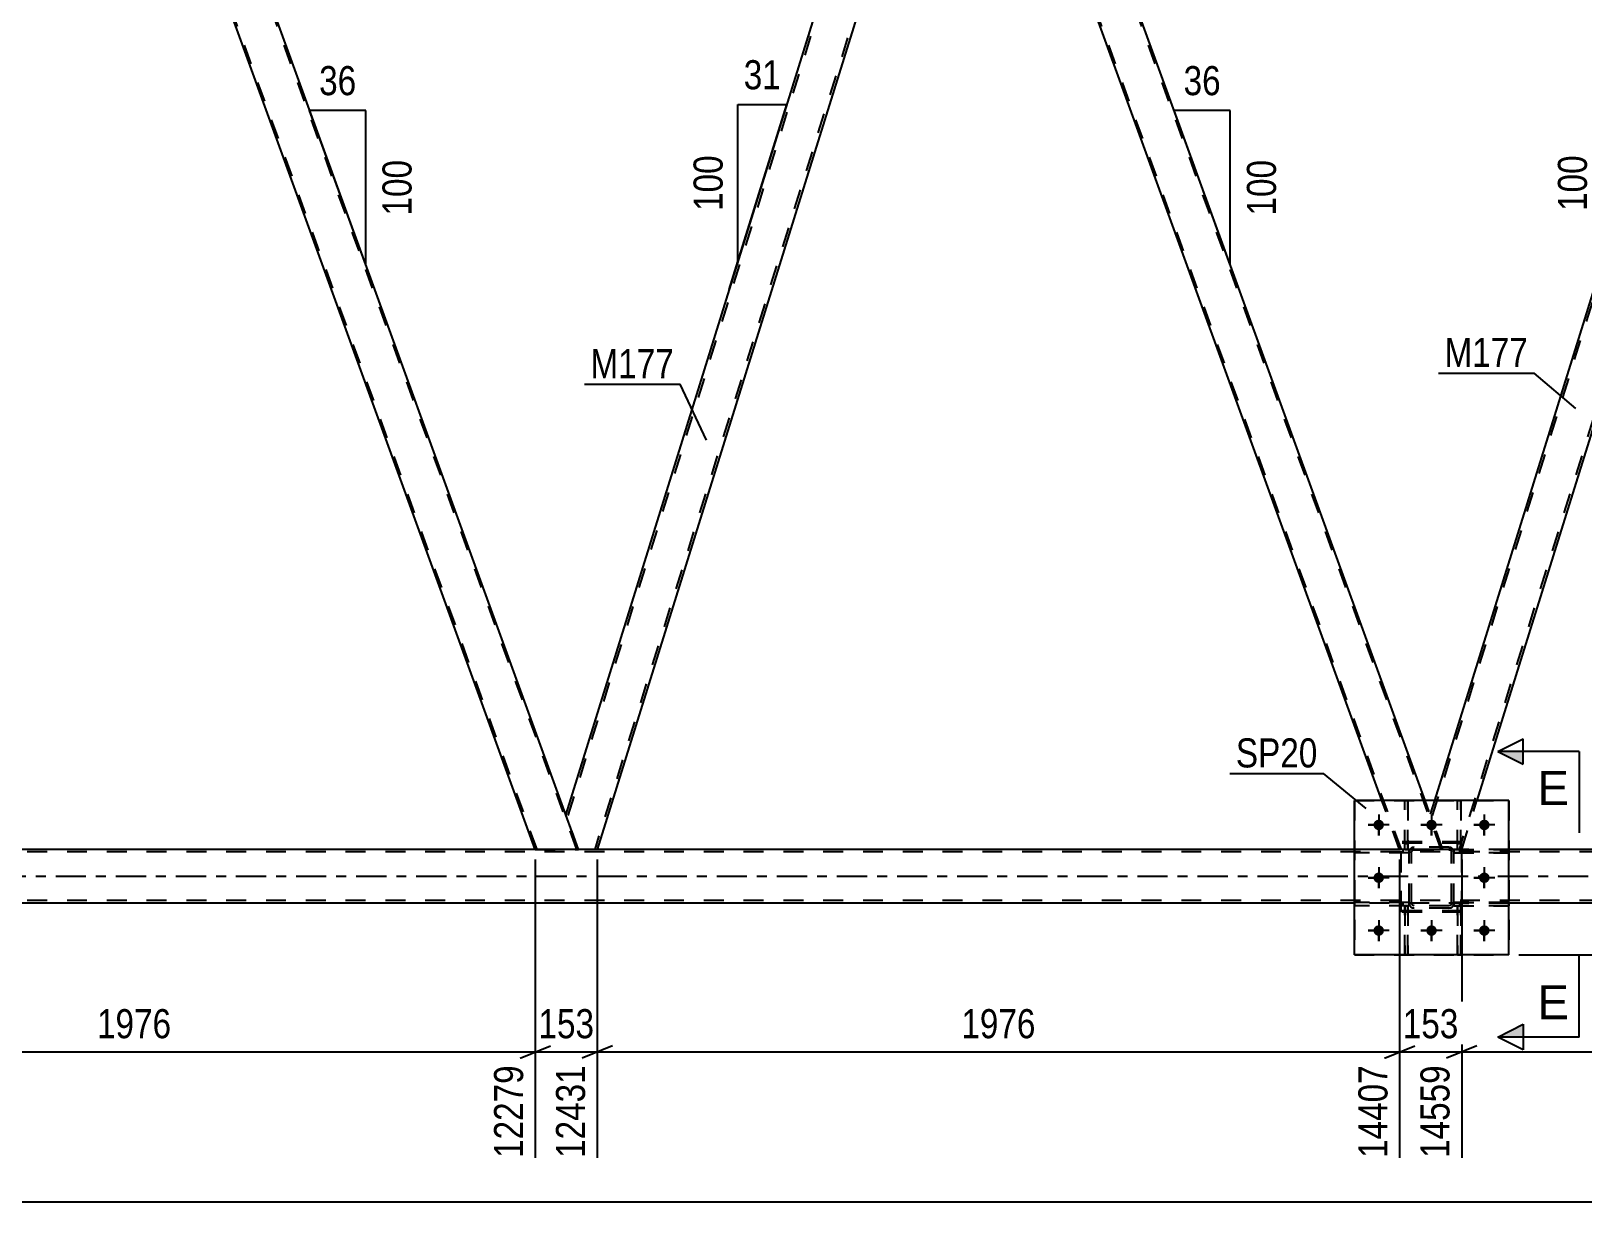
# Model space of a CAD drawing. Header units: millimetres. Extents: x 0 to 841, y 0 to 594.
# Drawn here: x 541.2 to 694.1, y 267.9 to 383.2 of the extents above; entities that cross this region are included whole.
import ezdxf

# ---------------------------------------------------------------- set-up
doc = ezdxf.new("R2010")
doc.units = ezdxf.units.MM
doc.linetypes.add('DXK_LINE_DOT2', pattern=[3.9198, 1.9599, -1.9599])
doc.linetypes.add('DXK_LINE_DOT3', pattern=[5.9187, 2.979, -0.9799, 0.9799, -0.9799])
doc.styles.add('Arial', font='ARIAL.TTF', dxfattribs={"height": 0.2})
doc.styles.add('Arial Narrow', font='ARIALN.TTF', dxfattribs={"height": 0.2})

# ---------------------------------------------------------------- blocks, each defined once
blk = doc.blocks.new('Part-318889209-3292 - 3132')
at = {"color": 7, "linetype": 'DXK_LINE_DOT2'}
for p, q in [((681.35, 302.25), (681.35, 302.57)), ((681.35, 302.57), (686.75, 302.57)), ((686.75, 302.25), (681.35, 302.25)), ((681.95, 302.25), (681.95, 302.57)), ((686.75, 302.57), (686.75, 302.25))]:
    blk.add_line(p, q, dxfattribs=at)
blk = doc.blocks.new('Part-318889209-3311 - 3132')
at = {"color": 7, "linetype": 'DXK_LINE_DOT2'}
for p, q in [((682.15, 303.21), (676.15, 303.21)), ((676.15, 296.41), (676.15, 303.21)), ((682.15, 296.41), (682.15, 303.21)), ((682.15, 296.41), (676.15, 296.41))]:
    blk.add_line(p, q, dxfattribs=at)
blk = doc.blocks.new('Part-318889209-3258 - 3132')
at = {"color": 7, "linetype": 'DXK_LINE_DOT2'}
for p, q in [((686.75, 302.57), (681.35, 302.57)), ((681.35, 302.57), (681.35, 302.25)), ((681.35, 302.25), (686.75, 302.25)), ((681.95, 302.25), (681.95, 302.57)), ((686.75, 302.25), (686.75, 302.57))]:
    blk.add_line(p, q, dxfattribs=at)
blk = doc.blocks.new('Part-318889209-3273 - 3132')
at = {"color": 7, "linetype": 'DXK_LINE_DOT2'}
for p, q in [((715.96, 423.81), (679.14, 305.69)), ((715.71, 423.81), (715.67, 423.69)), ((717.03, 423.81), (715.71, 423.81)), ((717.17, 423.41), (717.03, 423.81)), ((718.44, 419.93), (681.86, 302.59)), ((718.56, 419.61), (718.57, 419.56)), ((718.57, 419.56), (718.56, 419.61)), ((679.43, 307.4), (679.01, 306.06)), ((682.12, 302.59), (683.62, 307.4)), ((680.27, 302.59), (679.01, 306.06)), ((682.12, 302.59), (680.27, 302.59))]:
    blk.add_line(p, q, dxfattribs=at)
at = {"color": 2, "linetype": 'Continuous'}
for p, q in [((715.67, 423.69), (679.43, 307.4)), ((718.56, 419.61), (717.17, 423.41)), ((718.57, 419.56), (683.62, 307.4))]:
    blk.add_line(p, q, dxfattribs=at)
blk = doc.blocks.new('Part-318889209-3412 - 3132')
at = {"color": 2, "linetype": 'Continuous'}
for p, q in [((676.51, 307.4), (676.51, 307.41)), ((676.83, 307.41), (676.51, 307.41)), ((676.83, 307.4), (676.83, 307.41))]:
    blk.add_line(p, q, dxfattribs=at)
at = {"color": 7, "linetype": 'DXK_LINE_DOT2'}
for p, q in [((676.51, 302.56), (676.51, 307.4)), ((676.83, 302.56), (676.83, 307.4)), ((676.51, 303.16), (676.83, 303.16)), ((676.83, 302.56), (676.51, 302.56))]:
    blk.add_line(p, q, dxfattribs=at)
blk = doc.blocks.new('Part-318889209-3284 - 3132')
at = {"color": 7, "linetype": 'DXK_LINE_DOT2'}
for p, q in [((682.15, 303.34), (676.15, 303.34)), ((676.15, 296.54), (676.15, 303.34)), ((682.15, 296.54), (682.15, 303.34)), ((682.15, 296.54), (676.15, 296.54))]:
    blk.add_line(p, q, dxfattribs=at)
blk = doc.blocks.new('Part-318889209-3285 - 3132')
at = {"color": 7, "linetype": 'DXK_LINE_DOT2'}
for p, q in [((677.25, 302.77), (677.43, 302.8)), ((677.43, 302.8), (677.25, 302.77)), ((680.87, 302.8), (677.43, 302.8)), ((680.87, 302.8), (681.06, 302.77)), ((681.06, 302.77), (680.87, 302.8)), ((676.95, 302.32), (676.99, 302.51)), ((676.99, 302.51), (676.95, 302.32)), ((676.95, 297.28), (676.95, 302.32)), ((677.19, 302.32), (677.21, 302.42)), ((677.19, 297.28), (677.19, 302.32)), ((677.21, 302.42), (677.26, 302.49)), ((677.26, 302.49), (677.34, 302.55)), ((677.34, 302.55), (677.43, 302.56)), ((677.43, 302.56), (680.87, 302.56)), ((680.87, 302.56), (680.97, 302.55)), ((680.97, 302.55), (681.04, 302.49)), ((681.04, 302.49), (681.1, 302.42)), ((681.1, 302.42), (681.11, 302.32)), ((681.11, 297.28), (681.11, 302.32)), ((681.32, 302.51), (681.35, 302.32)), ((681.35, 302.32), (681.32, 302.51)), ((681.35, 297.28), (681.35, 302.32)), ((676.99, 297.1), (676.95, 297.28)), ((676.95, 297.28), (676.99, 297.1)), ((677.21, 297.19), (677.19, 297.28)), ((677.26, 297.11), (677.21, 297.19)), ((677.43, 296.8), (677.25, 296.84)), ((677.25, 296.84), (677.43, 296.8)), ((677.34, 297.06), (677.26, 297.11)), ((677.43, 297.04), (677.34, 297.06)), ((680.87, 297.04), (677.43, 297.04)), ((680.87, 296.8), (677.43, 296.8)), ((680.97, 297.06), (680.87, 297.04)), ((681.06, 296.84), (680.87, 296.8)), ((680.87, 296.8), (681.06, 296.84)), ((681.04, 297.11), (680.97, 297.06)), ((681.1, 297.19), (681.04, 297.11)), ((681.11, 297.28), (681.1, 297.19)), ((681.35, 297.28), (681.32, 297.1)), ((681.32, 297.1), (681.35, 297.28))]:
    blk.add_line(p, q, dxfattribs=at)
at = {"color": 7, "linetype": 'DXK_LINE_DOT3'}
blk.add_line((679.15, 299.8), (679.15, 299.8), dxfattribs=at)
at = {"color": 7, "linetype": 'DXK_LINE_DOT2'}
for centre, start, end in [((677.43, 302.32), 112.5, 157.5), ((677.43, 302.32), 112.5, 157.5), ((680.87, 302.32), 22.5, 67.5), ((680.87, 302.32), 22.5, 67.5), ((677.43, 297.28), 202.5, 247.5), ((677.43, 297.28), 202.5, 247.5), ((680.87, 297.28), 292.5, 337.5), ((680.87, 297.28), 292.5, 337.5)]:
    blk.add_arc(centre, 0.48, start, end, dxfattribs=at)
blk = doc.blocks.new('Bolt-318889209-3629 - 3132')
at = {"color": 1, "linetype": 'Continuous'}
for p, q in [((673.95, 306.04), (673.95, 305.35)), ((679.15, 306.04), (679.15, 305.35)), ((684.35, 306.04), (684.35, 305.35)), ((672.91, 305), (673.61, 305)), ((673.95, 303.96), (673.95, 304.66)), ((674.99, 305), (674.3, 305)), ((678.11, 305), (678.81, 305)), ((679.15, 303.96), (679.15, 304.66)), ((680.19, 305), (679.5, 305)), ((683.31, 305), (684.01, 305)), ((684.35, 303.96), (684.35, 304.66)), ((685.39, 305), (684.7, 305)), ((672.91, 299.8), (673.61, 299.8)), ((673.95, 300.84), (673.95, 300.15)), ((674.99, 299.8), (674.3, 299.8)), ((683.31, 299.8), (684.01, 299.8)), ((684.35, 300.84), (684.35, 300.15)), ((685.39, 299.8), (684.7, 299.8)), ((673.95, 298.76), (673.95, 299.46)), ((684.35, 298.76), (684.35, 299.46)), ((673.95, 295.64), (673.95, 294.95)), ((679.15, 295.64), (679.15, 294.95)), ((684.35, 295.64), (684.35, 294.95)), ((672.91, 294.6), (673.61, 294.6)), ((673.95, 293.56), (673.95, 294.26)), ((674.99, 294.6), (674.3, 294.6)), ((678.11, 294.6), (678.81, 294.6)), ((679.15, 293.56), (679.15, 294.26)), ((680.19, 294.6), (679.5, 294.6)), ((683.31, 294.6), (684.01, 294.6)), ((684.35, 293.56), (684.35, 294.26)), ((685.39, 294.6), (684.7, 294.6))]:
    blk.add_line(p, q, dxfattribs=at)
blk = doc.blocks.new('Part-318889209-3291 - 3132')
at = {"color": 7, "linetype": 'DXK_LINE_DOT2'}
for p, q in [((671.55, 307.4), (686.75, 307.4)), ((671.55, 307.4), (671.55, 292.2)), ((686.75, 307.4), (686.75, 292.2)), ((671.55, 292.2), (686.75, 292.2))]:
    blk.add_line(p, q, dxfattribs=at)
blk = doc.blocks.new('Part-318889209-3298 - 3132')
at = {"color": 2, "linetype": 'Continuous'}
for p, q in [((630.58, 423.81), (593.87, 306.06)), ((631.89, 423.81), (630.58, 423.81)), ((633.42, 419.61), (631.89, 423.81)), ((633.44, 419.56), (596.98, 302.59)), ((595.14, 302.59), (593.89, 306.01))]:
    blk.add_line(p, q, dxfattribs=at)
at = {"color": 7, "linetype": 'DXK_LINE_DOT2'}
for p, q in [((630.83, 423.81), (594.01, 305.69)), ((633.3, 419.93), (596.73, 302.59)), ((633.44, 419.56), (633.42, 419.61)), ((633.44, 419.56), (633.42, 419.61)), ((593.87, 306.06), (593.89, 306.01)), ((596.98, 302.59), (595.14, 302.59))]:
    blk.add_line(p, q, dxfattribs=at)
blk = doc.blocks.new('Part-318889209-3304 - 3132')
at = {"color": 7, "linetype": 'DXK_LINE_DOT2'}
for p, q in [((676.95, 297.37), (671.55, 297.37)), ((671.55, 297.05), (671.55, 297.37)), ((676.95, 297.05), (671.55, 297.05)), ((676.35, 297.05), (676.35, 297.37)), ((676.95, 297.37), (676.95, 297.05))]:
    blk.add_line(p, q, dxfattribs=at)
blk = doc.blocks.new('Part-318889209-3413 - 3132')
at = {"color": 7, "linetype": 'DXK_LINE_DOT2'}
for p, q in [((676.95, 302.57), (671.55, 302.57)), ((671.55, 302.25), (671.55, 302.57)), ((676.95, 302.25), (671.55, 302.25)), ((676.35, 302.25), (676.35, 302.57)), ((676.95, 302.57), (676.95, 302.25))]:
    blk.add_line(p, q, dxfattribs=at)
blk = doc.blocks.new('Part-318889209-3436 - 3132')
at = {"color": 2, "linetype": 'Continuous'}
for p, q in [((636.15, 423.81), (631.89, 423.81)), ((678.52, 307.4), (636.15, 423.81)), ((674.26, 307.4), (633.42, 419.61))]:
    blk.add_line(p, q, dxfattribs=at)
at = {"color": 7, "linetype": 'DXK_LINE_DOT2'}
for p, q in [((631.89, 423.81), (633.42, 419.61)), ((676.18, 302.59), (632.06, 423.81)), ((680.1, 302.59), (635.98, 423.81)), ((676.01, 302.59), (674.26, 307.4)), ((680.27, 302.59), (678.52, 307.4)), ((680.27, 302.59), (676.01, 302.59))]:
    blk.add_line(p, q, dxfattribs=at)
blk = doc.blocks.new('Part-318889209-3437 - 3132')
at = {"color": 7, "linetype": 'DXK_LINE_DOT2'}
for p, q in [((686.75, 297.37), (681.35, 297.37)), ((681.35, 297.37), (681.35, 297.05)), ((681.35, 297.05), (686.75, 297.05)), ((681.95, 297.05), (681.95, 297.37)), ((686.75, 297.05), (686.75, 297.37))]:
    blk.add_line(p, q, dxfattribs=at)
blk = doc.blocks.new('Part-318889209-3440 - 3132')
at = {"color": 7, "linetype": 'DXK_LINE_DOT2'}
for p, q in [((676.83, 297.04), (676.51, 297.04)), ((676.51, 297.04), (676.51, 292.21)), ((676.83, 292.21), (676.83, 297.04)), ((676.51, 296.44), (676.83, 296.44)), ((676.51, 292.21), (676.83, 292.21))]:
    blk.add_line(p, q, dxfattribs=at)
blk = doc.blocks.new('Part-318889209-3443 - 3132')
at = {"color": 2, "linetype": 'Continuous'}
for p, q in [((681.71, 307.4), (681.71, 307.41)), ((682.03, 307.41), (681.71, 307.41)), ((682.03, 307.4), (682.03, 307.41))]:
    blk.add_line(p, q, dxfattribs=at)
at = {"color": 7, "linetype": 'DXK_LINE_DOT2'}
for p, q in [((681.71, 302.56), (681.71, 307.4)), ((682.03, 302.56), (682.03, 307.4)), ((681.71, 303.16), (682.03, 303.16)), ((682.03, 302.56), (681.71, 302.56))]:
    blk.add_line(p, q, dxfattribs=at)
blk = doc.blocks.new('Part-318889209-3466 - 3132')
at = {"color": 2, "linetype": 'Continuous'}
for p, q in [((686.75, 307.4), (671.55, 307.4)), ((671.55, 292.2), (671.55, 307.4)), ((686.75, 292.2), (686.75, 307.4)), ((686.75, 292.2), (671.55, 292.2))]:
    blk.add_line(p, q, dxfattribs=at)
blk = doc.blocks.new('Part-318889209-3615 - 3132')
at = {"color": 2, "linetype": 'Continuous'}
for p, q in [((551.02, 423.81), (546.76, 423.81)), ((593.89, 306.01), (551.02, 423.81)), ((590.88, 302.59), (548.29, 419.61))]:
    blk.add_line(p, q, dxfattribs=at)
at = {"color": 7, "linetype": 'DXK_LINE_DOT2'}
for p, q in [((546.76, 423.81), (548.29, 419.61)), ((591.05, 302.59), (546.93, 423.81)), ((594.97, 302.59), (550.85, 423.81)), ((595.14, 302.59), (593.89, 306.01)), ((590.88, 302.59), (595.14, 302.59))]:
    blk.add_line(p, q, dxfattribs=at)
blk = doc.blocks.new('Part-318889209-3495 - 3132')
at = {"color": 7, "linetype": 'DXK_LINE_DOT2'}
for p, q in [((677.25, 302.77), (677.43, 302.8)), ((677.43, 302.8), (677.25, 302.77)), ((680.87, 302.8), (677.43, 302.8)), ((680.87, 302.8), (681.06, 302.77)), ((681.06, 302.77), (680.87, 302.8)), ((676.95, 302.32), (676.99, 302.51)), ((676.99, 302.51), (676.95, 302.32)), ((676.95, 297.28), (676.95, 302.32)), ((677.19, 302.32), (677.21, 302.42)), ((677.19, 297.28), (677.19, 302.32)), ((677.21, 302.42), (677.26, 302.49)), ((677.26, 302.49), (677.34, 302.55)), ((677.34, 302.55), (677.43, 302.56)), ((677.43, 302.56), (680.87, 302.56)), ((680.87, 302.56), (680.97, 302.55)), ((680.97, 302.55), (681.04, 302.49)), ((681.04, 302.49), (681.1, 302.42)), ((681.1, 302.42), (681.11, 302.32)), ((681.11, 297.28), (681.11, 302.32)), ((681.32, 302.51), (681.35, 302.32)), ((681.35, 302.32), (681.32, 302.51)), ((681.35, 297.28), (681.35, 302.32)), ((676.99, 297.1), (676.95, 297.28)), ((676.95, 297.28), (676.99, 297.1)), ((677.21, 297.19), (677.19, 297.28)), ((677.26, 297.11), (677.21, 297.19)), ((677.43, 296.8), (677.25, 296.84)), ((677.25, 296.84), (677.43, 296.8)), ((677.34, 297.06), (677.26, 297.11)), ((677.43, 297.04), (677.34, 297.06)), ((680.87, 297.04), (677.43, 297.04)), ((680.87, 296.8), (677.43, 296.8)), ((680.97, 297.06), (680.87, 297.04)), ((681.06, 296.84), (680.87, 296.8)), ((680.87, 296.8), (681.06, 296.84)), ((681.04, 297.11), (680.97, 297.06)), ((681.1, 297.19), (681.04, 297.11)), ((681.11, 297.28), (681.1, 297.19)), ((681.35, 297.28), (681.32, 297.1)), ((681.32, 297.1), (681.35, 297.28))]:
    blk.add_line(p, q, dxfattribs=at)
at = {"color": 7, "linetype": 'DXK_LINE_DOT3'}
blk.add_line((679.15, 299.8), (679.15, 299.8), dxfattribs=at)
at = {"color": 7, "linetype": 'DXK_LINE_DOT2'}
for centre, start, end in [((677.43, 302.32), 112.5, 157.5), ((677.43, 302.32), 112.5, 157.5), ((680.87, 302.32), 22.5, 67.5), ((680.87, 302.32), 22.5, 67.5), ((677.43, 297.28), 202.5, 247.5), ((677.43, 297.28), 202.5, 247.5), ((680.87, 297.28), 292.5, 337.5), ((680.87, 297.28), 292.5, 337.5)]:
    blk.add_arc(centre, 0.48, start, end, dxfattribs=at)
blk = doc.blocks.new('Part-318889209-3498 - 3132')
at = {"color": 7, "linetype": 'DXK_LINE_DOT2'}
for p, q in [((676.51, 292.21), (676.51, 297.04)), ((676.51, 297.04), (676.83, 297.04)), ((676.83, 297.04), (676.83, 292.21)), ((676.51, 296.44), (676.83, 296.44)), ((676.83, 292.21), (676.51, 292.21))]:
    blk.add_line(p, q, dxfattribs=at)
blk = doc.blocks.new('Part-318889209-3501 - 3132')
at = {"color": 7, "linetype": 'DXK_LINE_DOT2'}
for p, q in [((681.71, 292.21), (681.71, 297.04)), ((681.71, 297.04), (682.03, 297.04)), ((682.03, 297.04), (682.03, 292.21)), ((681.71, 296.44), (682.03, 296.44)), ((682.03, 292.21), (681.71, 292.21))]:
    blk.add_line(p, q, dxfattribs=at)
blk = doc.blocks.new('Part-318889209-3627 - 3132')
at = {"color": 7, "linetype": 'DXK_LINE_DOT2'}
for p, q in [((682.03, 297.04), (681.71, 297.04)), ((681.71, 297.04), (681.71, 292.21)), ((682.03, 292.21), (682.03, 297.04)), ((681.71, 296.44), (682.03, 296.44)), ((681.71, 292.21), (682.03, 292.21))]:
    blk.add_line(p, q, dxfattribs=at)
blk = doc.blocks.new('Part-318889209-3510 - 3132')
at = {"color": 7, "linetype": 'DXK_LINE_DOT2'}
for p, q in [((676.51, 302.56), (676.51, 307.41)), ((676.51, 307.41), (676.83, 307.41)), ((676.83, 307.41), (676.83, 302.56)), ((676.51, 303.16), (676.83, 303.16)), ((676.83, 302.56), (676.51, 302.56))]:
    blk.add_line(p, q, dxfattribs=at)
blk = doc.blocks.new('Part-318889209-3513 - 3132')
at = {"color": 7, "linetype": 'DXK_LINE_DOT2'}
for p, q in [((681.71, 302.56), (681.71, 307.41)), ((681.71, 307.41), (682.03, 307.41)), ((682.03, 307.41), (682.03, 302.56)), ((681.71, 303.16), (682.03, 303.16)), ((682.03, 302.56), (681.71, 302.56))]:
    blk.add_line(p, q, dxfattribs=at)
blk = doc.blocks.new('Part-318889209-3531 - 3132')
at = {"color": 7, "linetype": 'DXK_LINE_DOT2'}
for p, q in [((676.95, 297.37), (671.55, 297.37)), ((671.55, 297.37), (671.55, 297.05)), ((676.95, 297.05), (671.55, 297.05)), ((676.35, 297.05), (676.35, 297.37)), ((676.95, 297.05), (676.95, 297.37))]:
    blk.add_line(p, q, dxfattribs=at)
blk = doc.blocks.new('Part-318889209-3553 - 3132')
at = {"color": 7, "linetype": 'DXK_LINE_DOT2'}
for p, q in [((681.35, 297.05), (681.35, 297.37)), ((681.35, 297.37), (686.75, 297.37)), ((686.75, 297.05), (681.35, 297.05)), ((681.95, 297.05), (681.95, 297.37)), ((686.75, 297.37), (686.75, 297.05))]:
    blk.add_line(p, q, dxfattribs=at)
blk = doc.blocks.new('Part-318889209-3561 - 3132')
at = {"color": 7, "linetype": 'DXK_LINE_DOT2'}
for p, q in [((785.83, 302.35), (99.74, 302.35)), ((686.75, 302.59), (671.55, 302.59)), ((785.83, 297.55), (99.74, 297.55)), ((686.75, 297.31), (671.55, 297.31))]:
    blk.add_line(p, q, dxfattribs=at)
at = {"color": 2, "linetype": 'Continuous'}
for p, q in [((671.55, 302.59), (516.49, 302.59)), ((785.83, 302.59), (686.75, 302.59)), ((671.55, 297.31), (516.49, 297.31)), ((785.83, 297.31), (686.75, 297.31))]:
    blk.add_line(p, q, dxfattribs=at)
at = {"color": 7, "linetype": 'DXK_LINE_DOT3'}
blk.add_line((99.74, 299.95), (785.83, 299.95), dxfattribs=at)
blk = doc.blocks.new('Part-318889209-3691 - 3132')
at = {"color": 7, "linetype": 'DXK_LINE_DOT2'}
for p, q in [((676.95, 302.57), (671.55, 302.57)), ((671.55, 302.57), (671.55, 302.25)), ((676.95, 302.25), (671.55, 302.25)), ((676.35, 302.25), (676.35, 302.57)), ((676.95, 302.25), (676.95, 302.57))]:
    blk.add_line(p, q, dxfattribs=at)
blk = doc.blocks.new('Part-318889209-3610 - 3132')
at = {"color": 7, "linetype": 'DXK_LINE_DOT2'}
for p, q in [((545.69, 423.81), (508.87, 305.69)), ((548.17, 419.93), (511.6, 302.59)), ((548.31, 419.56), (548.29, 419.61)), ((548.31, 419.56), (548.29, 419.61)), ((508.74, 306.06), (509.16, 307.4)), ((513.35, 307.4), (511.85, 302.59)), ((510, 302.59), (508.74, 306.06)), ((511.85, 302.59), (510, 302.59))]:
    blk.add_line(p, q, dxfattribs=at)
at = {"color": 2, "linetype": 'Continuous'}
for p, q in [((545.44, 423.81), (509.16, 307.4)), ((546.76, 423.81), (545.44, 423.81)), ((548.29, 419.61), (546.76, 423.81)), ((548.31, 419.56), (513.35, 307.4))]:
    blk.add_line(p, q, dxfattribs=at)
blk = doc.blocks.new('Bolt-318889209-3628 - 3132')
at = {"linetype": 'Continuous'}
for points in [[(674.47, 305, -1), (673.43, 305, -1)], [(679.67, 305, -1), (678.63, 305, -1)], [(684.87, 305, -1), (683.83, 305, -1)], [(674.47, 299.8, -1), (673.43, 299.8, -1)], [(684.87, 299.8, -1), (683.83, 299.8, -1)], [(674.47, 294.6, -1), (673.43, 294.6, -1)], [(679.67, 294.6, -1), (678.63, 294.6, -1)], [(684.87, 294.6, -1), (683.83, 294.6, -1)]]:
    blk.add_hatch(color=1, dxfattribs=at).paths.add_polyline_path(points)
at = {"color": 1, "linetype": 'Continuous'}
for p, q in [((673.95, 306.04), (673.95, 303.96)), ((679.15, 306.04), (679.15, 303.96)), ((684.35, 306.04), (684.35, 303.96)), ((674.99, 305), (672.91, 305)), ((680.19, 305), (678.11, 305)), ((685.39, 305), (683.31, 305)), ((674.99, 299.8), (672.91, 299.8)), ((673.95, 300.84), (673.95, 298.76)), ((685.39, 299.8), (683.31, 299.8)), ((684.35, 300.84), (684.35, 298.76)), ((673.95, 295.64), (673.95, 293.56)), ((679.15, 295.64), (679.15, 293.56)), ((684.35, 295.64), (684.35, 293.56)), ((674.99, 294.6), (672.91, 294.6)), ((680.19, 294.6), (678.11, 294.6)), ((685.39, 294.6), (683.31, 294.6))]:
    blk.add_line(p, q, dxfattribs=at)
blk = doc.blocks.new('AngleDimension-318889209-20154 - 3132')
at = {"color": 7, "linetype": 'Continuous'}
for p, q in [((610.83, 375.93), (615.65, 375.93)), ((610.83, 360.46), (615.65, 375.93)), ((610.83, 360.46), (610.83, 375.93)), ((609.98, 357.73), (610.83, 360.46))]:
    blk.add_line(p, q, dxfattribs=at)
at = {"color": 0}
for points in [[(615.67, 376.83), (615.67, 381.03), (610.81, 381.03), (610.81, 376.83)], [(609.93, 371.54), (605.73, 371.54), (605.73, 364.85), (609.93, 364.85)]]:
    blk.add_wipeout(points, dxfattribs=at)
at = {"color": 3, "style": 'Arial Narrow'}
blk.add_text('31', height=2.863, dxfattribs=at).set_placement((611.41, 377.43))
blk.add_text('100', height=2.863, rotation=90.0002, dxfattribs=at).set_placement((609.33, 365.45))
blk = doc.blocks.new('StraightDimension-318889209-4492 - 3132')
at = {"color": 7, "linetype": 'Continuous'}
for p, q in [((823.65, 441.91), (822.45, 444.91)), ((772.63, 443.41), (825.45, 443.41)), ((823.05, 292.2), (823.05, 443.41)), ((822.45, 293.7), (823.65, 290.7)), ((687.75, 292.2), (825.45, 292.2))]:
    blk.add_line(p, q, dxfattribs=at)
at = {"color": 0}
blk.add_wipeout([(822.3, 372.06), (818.1, 372.06), (818.1, 363.55), (822.3, 363.55)], dxfattribs=at)
at = {"color": 3, "style": 'Arial Narrow'}
blk.add_text('3780', height=2.863, rotation=90.0002, dxfattribs=at).set_placement((821.7, 364.15))
blk = doc.blocks.new('StraightDimension-318889209-19723 - 3132')
at = {"color": 7, "linetype": 'Continuous'}
for p, q in [((682.12, 301.59), (682.12, 272.21)), ((761.15, 301.59), (761.15, 272.21)), ((683.62, 283.25), (680.62, 282.05)), ((759.65, 282.05), (762.65, 283.25)), ((682.12, 282.65), (761.15, 282.65))]:
    blk.add_line(p, q, dxfattribs=at)
at = {"color": 0}
blk.add_wipeout([(725.89, 283.4), (725.89, 287.6), (717.38, 287.6), (717.38, 283.4)], dxfattribs=at)
at = {"color": 0, "linetype": 'Continuous'}
blk.add_wipeout([(760.55, 281.95), (756.35, 281.95), (756.35, 271.61), (760.55, 271.61)], dxfattribs=at)
at = {"color": 3, "style": 'Arial Narrow'}
blk.add_text('1976', height=2.863, dxfattribs=at).set_placement((717.98, 284))
at = {"color": 3, "linetype": 'Continuous', "style": 'Arial Narrow'}
blk.add_text('16535', height=2.863, rotation=90.0002, dxfattribs=at).set_placement((759.95, 272.21))
blk = doc.blocks.new('StraightDimension-318889209-19724 - 3132')
at = {"color": 7, "linetype": 'Continuous'}
for p, q in [((676.01, 301.59), (676.01, 272.21)), ((682.12, 301.59), (682.12, 272.21)), ((674.51, 282.05), (677.51, 283.25)), ((683.62, 283.25), (680.62, 282.05)), ((676.01, 282.65), (682.12, 282.65))]:
    blk.add_line(p, q, dxfattribs=at)
at = {"color": 0}
blk.add_wipeout([(682.41, 283.4), (682.41, 287.6), (675.72, 287.6), (675.72, 283.4)], dxfattribs=at)
at = {"color": 0, "linetype": 'Continuous'}
blk.add_wipeout([(681.52, 281.95), (677.32, 281.95), (677.32, 271.61), (681.52, 271.61)], dxfattribs=at)
at = {"color": 3, "style": 'Arial Narrow'}
blk.add_text('153', height=2.863, dxfattribs=at).set_placement((676.32, 284))
at = {"color": 3, "linetype": 'Continuous', "style": 'Arial Narrow'}
blk.add_text('14559', height=2.863, rotation=90.0002, dxfattribs=at).set_placement((680.92, 272.21))
blk = doc.blocks.new('AngleDimension-318889209-20182 - 3132')
at = {"color": 7, "linetype": 'Continuous'}
for p, q in [((695.96, 375.93), (700.79, 375.93)), ((695.96, 360.46), (700.79, 375.93)), ((695.96, 360.46), (695.96, 375.93)), ((695.11, 357.73), (695.96, 360.46))]:
    blk.add_line(p, q, dxfattribs=at)
at = {"color": 0}
for points in [[(700.8, 376.83), (700.8, 381.03), (695.95, 381.03), (695.95, 376.83)], [(695.06, 371.54), (690.86, 371.54), (690.86, 364.85), (695.06, 364.85)]]:
    blk.add_wipeout(points, dxfattribs=at)
at = {"color": 3, "style": 'Arial Narrow'}
blk.add_text('31', height=2.863, dxfattribs=at).set_placement((696.55, 377.43))
blk.add_text('100', height=2.863, rotation=90.0002, dxfattribs=at).set_placement((694.46, 365.45))
blk = doc.blocks.new('StraightDimension-318889209-4481 - 3132')
at = {"color": 7, "linetype": 'Continuous'}
blk.add_line((53.52, 267.88), (796.69, 267.88), dxfattribs=at)
blk = doc.blocks.new('StraightDimension-318889209-19726 - 3132')
at = {"color": 7, "linetype": 'Continuous'}
for p, q in [((590.88, 301.59), (590.88, 272.21)), ((596.98, 301.59), (596.98, 272.21)), ((589.38, 282.05), (592.38, 283.25)), ((598.48, 283.25), (595.48, 282.05)), ((590.88, 282.65), (596.98, 282.65))]:
    blk.add_line(p, q, dxfattribs=at)
at = {"color": 0}
blk.add_wipeout([(597.27, 283.4), (597.27, 287.6), (590.59, 287.6), (590.59, 283.4)], dxfattribs=at)
at = {"color": 0, "linetype": 'Continuous'}
blk.add_wipeout([(596.38, 281.95), (592.18, 281.95), (592.18, 271.61), (596.38, 271.61)], dxfattribs=at)
at = {"color": 3, "style": 'Arial Narrow'}
blk.add_text('153', height=2.863, dxfattribs=at).set_placement((591.19, 284))
at = {"color": 3, "linetype": 'Continuous', "style": 'Arial Narrow'}
blk.add_text('12431', height=2.863, rotation=90.0002, dxfattribs=at).set_placement((595.78, 272.21))
blk = doc.blocks.new('AngleDimension-318889209-20156 - 3132')
at = {"color": 7, "linetype": 'Continuous'}
for p, q in [((573.27, 362.66), (568.65, 375.35)), ((574.19, 375.35), (568.65, 375.35)), ((574.19, 360.13), (568.65, 375.35)), ((574.19, 360.13), (574.19, 375.35))]:
    blk.add_line(p, q, dxfattribs=at)
at = {"color": 0}
for points in [[(573.85, 376.25), (573.85, 380.45), (568.99, 380.45), (568.99, 376.25)], [(579.29, 371.09), (575.09, 371.09), (575.09, 364.4), (579.29, 364.4)]]:
    blk.add_wipeout(points, dxfattribs=at)
at = {"color": 3, "style": 'Arial Narrow'}
blk.add_text('36', height=2.863, dxfattribs=at).set_placement((569.59, 376.85))
blk.add_text('100', height=2.863, rotation=90.0002, dxfattribs=at).set_placement((578.69, 365))
blk = doc.blocks.new('StraightDimension-318889209-19725 - 3132')
at = {"color": 7, "linetype": 'Continuous'}
for p, q in [((596.98, 301.59), (596.98, 272.21)), ((676.01, 301.59), (676.01, 272.21)), ((598.48, 283.25), (595.48, 282.05)), ((674.51, 282.05), (677.51, 283.25)), ((596.98, 282.65), (676.01, 282.65))]:
    blk.add_line(p, q, dxfattribs=at)
at = {"color": 0}
blk.add_wipeout([(640.75, 283.4), (640.75, 287.6), (632.24, 287.6), (632.24, 283.4)], dxfattribs=at)
at = {"color": 0, "linetype": 'Continuous'}
blk.add_wipeout([(675.41, 281.95), (671.21, 281.95), (671.21, 271.61), (675.41, 271.61)], dxfattribs=at)
at = {"color": 3, "style": 'Arial Narrow'}
blk.add_text('1976', height=2.863, dxfattribs=at).set_placement((632.84, 284))
at = {"color": 3, "linetype": 'Continuous', "style": 'Arial Narrow'}
blk.add_text('14407', height=2.863, rotation=90.0002, dxfattribs=at).set_placement((674.81, 272.21))
blk = doc.blocks.new('StraightDimension-318889209-19727 - 3132')
at = {"color": 7, "linetype": 'Continuous'}
for p, q in [((511.85, 301.59), (511.85, 272.21)), ((590.88, 301.59), (590.88, 272.21)), ((513.35, 283.25), (510.35, 282.05)), ((589.38, 282.05), (592.38, 283.25)), ((511.85, 282.65), (590.88, 282.65))]:
    blk.add_line(p, q, dxfattribs=at)
at = {"color": 0}
blk.add_wipeout([(555.62, 283.4), (555.62, 287.6), (547.11, 287.6), (547.11, 283.4)], dxfattribs=at)
at = {"color": 0, "linetype": 'Continuous'}
blk.add_wipeout([(590.28, 281.95), (586.08, 281.95), (586.08, 271.61), (590.28, 271.61)], dxfattribs=at)
at = {"color": 3, "style": 'Arial Narrow'}
blk.add_text('1976', height=2.863, dxfattribs=at).set_placement((547.71, 284))
at = {"color": 3, "linetype": 'Continuous', "style": 'Arial Narrow'}
blk.add_text('12279', height=2.863, rotation=90.0002, dxfattribs=at).set_placement((589.68, 272.21))
blk = doc.blocks.new('AngleDimension-318889209-20184 - 3132')
at = {"color": 7, "linetype": 'Continuous'}
for p, q in [((658.41, 362.66), (653.79, 375.35)), ((659.33, 375.35), (653.79, 375.35)), ((659.33, 360.13), (653.79, 375.35)), ((659.33, 360.13), (659.33, 375.35))]:
    blk.add_line(p, q, dxfattribs=at)
at = {"color": 0}
for points in [[(658.98, 376.25), (658.98, 380.45), (654.13, 380.45), (654.13, 376.25)], [(664.43, 371.09), (660.23, 371.09), (660.23, 364.4), (664.43, 364.4)]]:
    blk.add_wipeout(points, dxfattribs=at)
at = {"color": 3, "style": 'Arial Narrow'}
blk.add_text('36', height=2.863, dxfattribs=at).set_placement((654.73, 376.85))
blk.add_text('100', height=2.863, rotation=90.0002, dxfattribs=at).set_placement((663.83, 365))
blk = doc.blocks.new('Mark-318889209-3269 - 3132')
at = {"color": 0}
blk.add_wipeout([(688.66, 350.09), (688.66, 353.09), (680.43, 353.09), (680.43, 350.09)], dxfattribs=at)
blk.add_wipeout([(688.66, 350.09), (688.66, 353.09), (680.43, 353.09), (680.43, 350.09)], dxfattribs=at)
at = {"color": 30, "linetype": 'Continuous'}
for p in [(679.83, 349.49), (693.37, 346.01)]:
    blk.add_line(p, (689.26, 349.49), dxfattribs=at)
at = {"color": 3, "style": 'Arial Narrow'}
blk.add_text('M177', height=2.863, dxfattribs=at).set_placement((680.43, 350.09))
blk = doc.blocks.new('Mark-318889209-3294 - 3132')
at = {"color": 0}
blk.add_wipeout([(604.54, 348.98), (604.54, 351.98), (596.31, 351.98), (596.31, 348.98)], dxfattribs=at)
blk.add_wipeout([(604.54, 348.98), (604.54, 351.98), (596.31, 351.98), (596.31, 348.98)], dxfattribs=at)
at = {"color": 30, "linetype": 'Continuous'}
for p in [(595.71, 348.38), (607.73, 342.87)]:
    blk.add_line(p, (605.14, 348.38), dxfattribs=at)
at = {"color": 3, "style": 'Arial Narrow'}
blk.add_text('M177', height=2.863, dxfattribs=at).set_placement((596.31, 348.98))
blk = doc.blocks.new('Mark-318889209-3462 - 3132')
at = {"color": 0}
blk.add_wipeout([(667.92, 310.66), (667.92, 313.66), (659.88, 313.66), (659.88, 310.66)], dxfattribs=at)
blk.add_wipeout([(667.92, 310.66), (667.92, 313.66), (659.88, 313.66), (659.88, 310.66)], dxfattribs=at)
at = {"color": 30, "linetype": 'Continuous'}
for p in [(659.28, 310.06), (672.71, 306.61)]:
    blk.add_line(p, (668.52, 310.06), dxfattribs=at)
at = {"color": 3, "style": 'Arial Narrow'}
blk.add_text('SP20', height=2.863, dxfattribs=at).set_placement((659.88, 310.66))
blk = doc.blocks.new('SectionMark-318889209-4906 - 3132')
at = {"linetype": 'Continuous'}
for points in [[(688.18, 312.22), (688.18, 310.97), (685.68, 312.22)], [(688.18, 285.37), (688.18, 284.12), (685.68, 284.12)]]:
    blk.add_hatch(color=6, dxfattribs=at).paths.add_polyline_path(points)
at = {"color": 6, "linetype": 'Continuous'}
for p, q in [((685.68, 312.22), (688.18, 313.47)), ((688.18, 310.97), (688.18, 313.47)), ((693.68, 312.22), (685.68, 312.22)), ((685.68, 312.22), (688.18, 310.97)), ((693.68, 312.22), (693.68, 304.22)), ((693.68, 284.12), (693.68, 292.12)), ((685.68, 284.12), (688.18, 285.37)), ((688.18, 285.37), (688.18, 282.87)), ((693.68, 284.12), (685.68, 284.12)), ((688.18, 282.87), (685.68, 284.12))]:
    blk.add_line(p, q, dxfattribs=at)
at = {"color": 0, "linetype": 'Continuous'}
for points in [[(692.68, 306.97), (692.68, 310.47), (689.57, 310.47), (689.57, 306.97)], [(692.68, 285.87), (692.68, 289.37), (689.57, 289.37), (689.57, 285.87)]]:
    blk.add_wipeout(points, dxfattribs=at)
at = {"color": 3, "linetype": 'Continuous', "style": 'Arial'}
for p in [(689.57, 306.97), (689.57, 285.87)]:
    blk.add_text('E', height=3.34, dxfattribs=at).set_placement(p)

msp = doc.modelspace()

# ---------------------------------------------------------------- block references
for name in ['Part-318889209-3610 - 3132', 'Part-318889209-3615 - 3132', 'Part-318889209-3298 - 3132', 'Part-318889209-3436 - 3132', 'Part-318889209-3273 - 3132', 'Part-318889209-3291 - 3132', 'Part-318889209-3466 - 3132', 'Part-318889209-3412 - 3132', 'Part-318889209-3510 - 3132', 'Part-318889209-3443 - 3132', 'Part-318889209-3513 - 3132', 'Bolt-318889209-3629 - 3132', 'Bolt-318889209-3628 - 3132', 'Part-318889209-3284 - 3132', 'Part-318889209-3311 - 3132', 'Part-318889209-3285 - 3132', 'Part-318889209-3495 - 3132', 'Part-318889209-3561 - 3132', 'Part-318889209-3413 - 3132', 'Part-318889209-3691 - 3132', 'Part-318889209-3292 - 3132', 'Part-318889209-3258 - 3132', 'Part-318889209-3304 - 3132', 'Part-318889209-3531 - 3132', 'Part-318889209-3440 - 3132', 'Part-318889209-3498 - 3132', 'Part-318889209-3437 - 3132', 'Part-318889209-3553 - 3132', 'Part-318889209-3501 - 3132', 'Part-318889209-3627 - 3132']:
    msp.add_blockref(name, (0, 0))

# ---------------------------------------------------------------- next in the draw order: block references
for name in ['StraightDimension-318889209-4492 - 3132', 'AngleDimension-318889209-20154 - 3132']:
    msp.add_blockref(name, (0, 0))

# ---------------------------------------------------------------- next in the draw order: block references
for name in ['AngleDimension-318889209-20182 - 3132', 'StraightDimension-318889209-19723 - 3132']:
    msp.add_blockref(name, (0, 0))

# ---------------------------------------------------------------- next in the draw order: block references
msp.add_blockref('StraightDimension-318889209-19724 - 3132', (0, 0))

# ---------------------------------------------------------------- next in the draw order: block references
msp.add_blockref('StraightDimension-318889209-4481 - 3132', (0, 0))

# ---------------------------------------------------------------- next in the draw order: block references
for name in ['AngleDimension-318889209-20156 - 3132', 'AngleDimension-318889209-20184 - 3132', 'Mark-318889209-3294 - 3132', 'Mark-318889209-3269 - 3132', 'Mark-318889209-3462 - 3132', 'SectionMark-318889209-4906 - 3132', 'StraightDimension-318889209-19726 - 3132']:
    msp.add_blockref(name, (0, 0))

# ---------------------------------------------------------------- next in the draw order: block references
for name in ['StraightDimension-318889209-19727 - 3132', 'StraightDimension-318889209-19725 - 3132']:
    msp.add_blockref(name, (0, 0))

doc.saveas('drawing.dxf')
